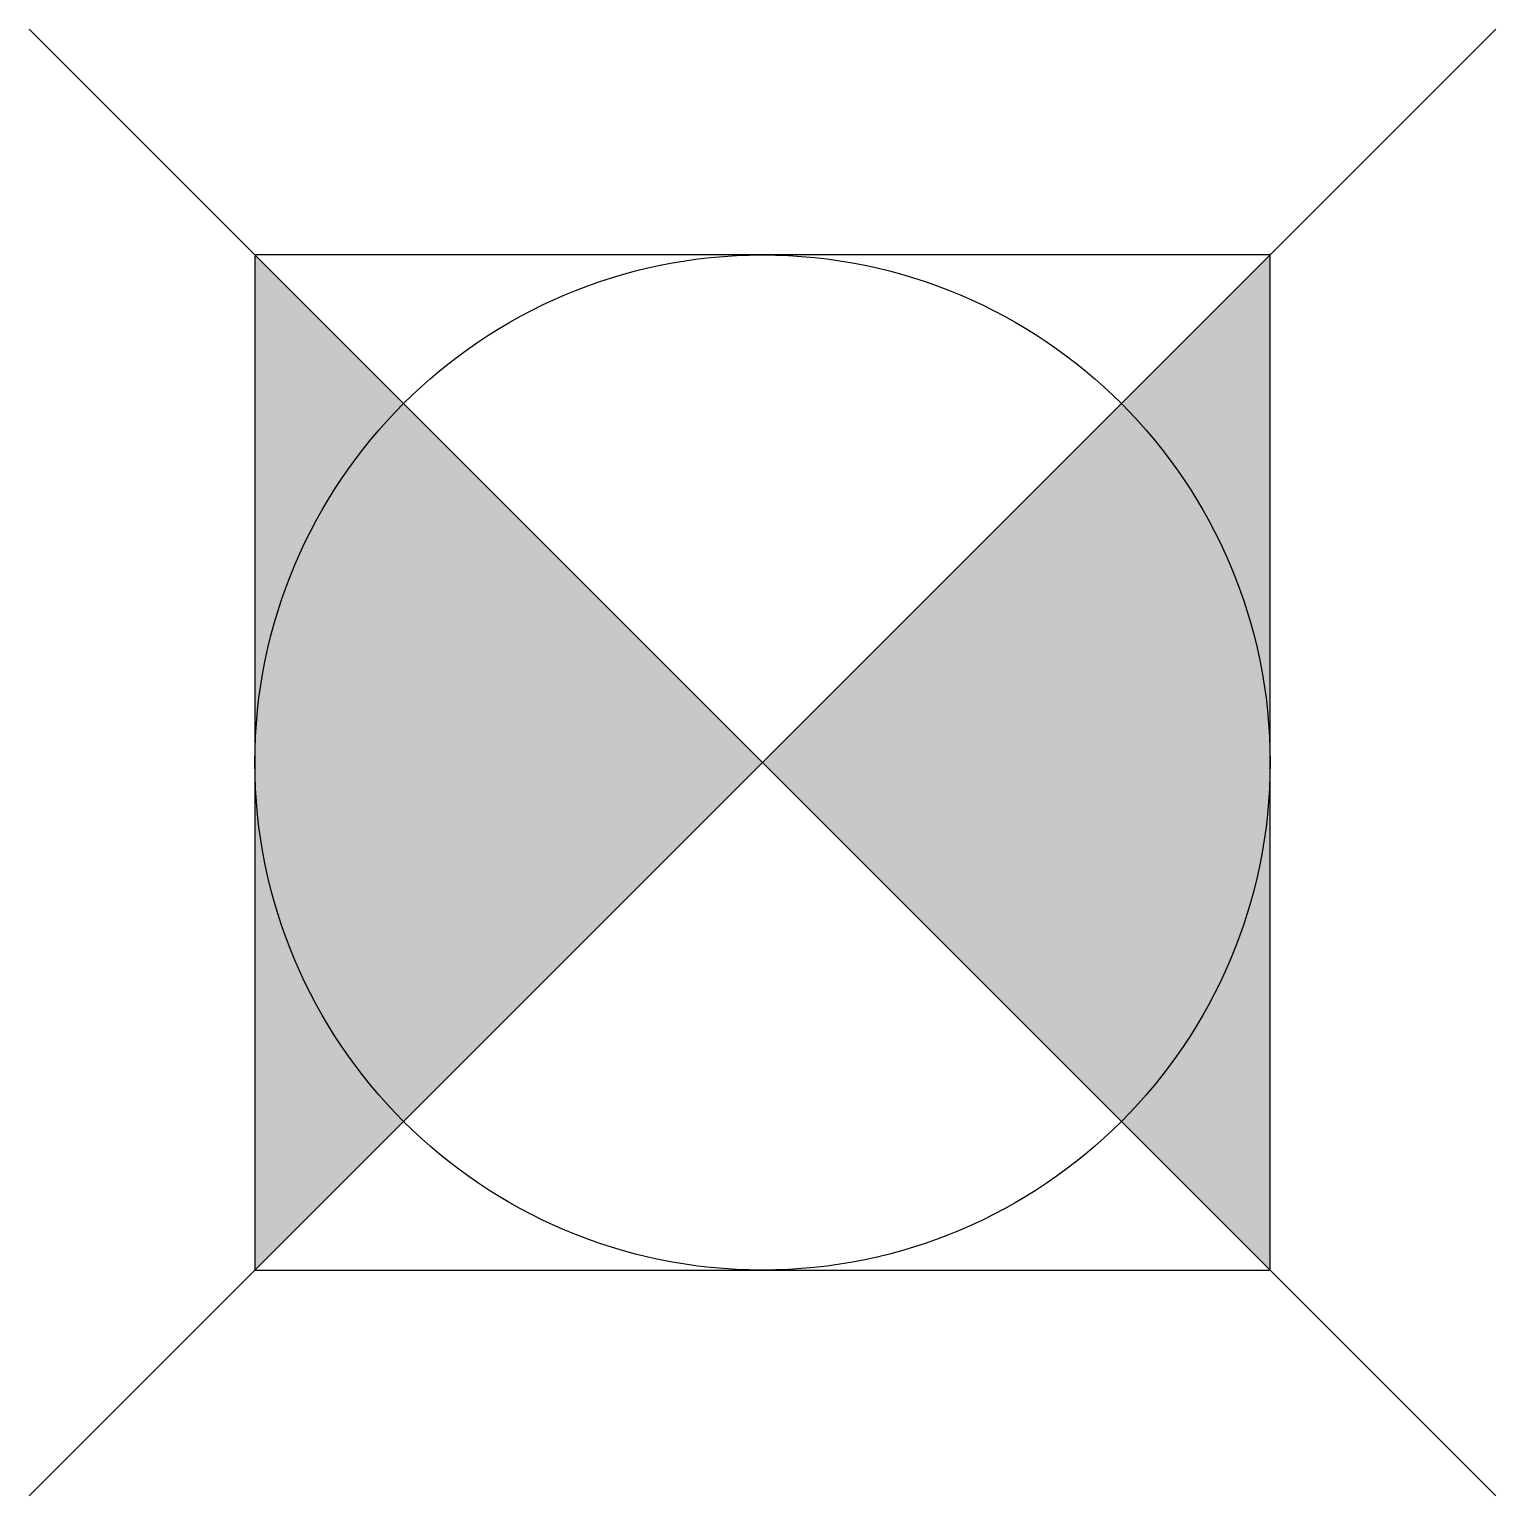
# Model space of a CAD drawing. Extents: x -1.62 to 1.62, y -0.5 to 2.75.
import ezdxf

# ---------------------------------------------------------------- set-up
doc = ezdxf.new("R2010")
doc.units = 0
doc.header["$LTSCALE"] = 0.2

msp = doc.modelspace()

# ---------------------------------------------------------------- hatches: boundary and pattern name
h = msp.add_hatch(color=256)
h.dxf.hatch_style = 1
h.paths.add_polyline_path([(0, 1.125), (-1.125, 2.25), (-1.125, 0)])
h.paths.add_polyline_path([(1.125, 2.25), (0, 1.125), (1.125, 0)])

# ---------------------------------------------------------------- linework, layer by layer
for p, q in [((-1.625, -0.5), (1.625, 2.75)), ((1.625, -0.5), (-1.625, 2.75)), ((-1.125, 0), (1.125, 2.25)), ((1.125, 0), (-1.125, 2.25))]:
    msp.add_line(p, q)
msp.add_lwpolyline([(-1.125, 0), (1.125, 0), (1.125, 2.25), (-1.125, 2.25)], close=True)
msp.add_circle((0, 1.125), 1.125)

doc.saveas('drawing.dxf')
